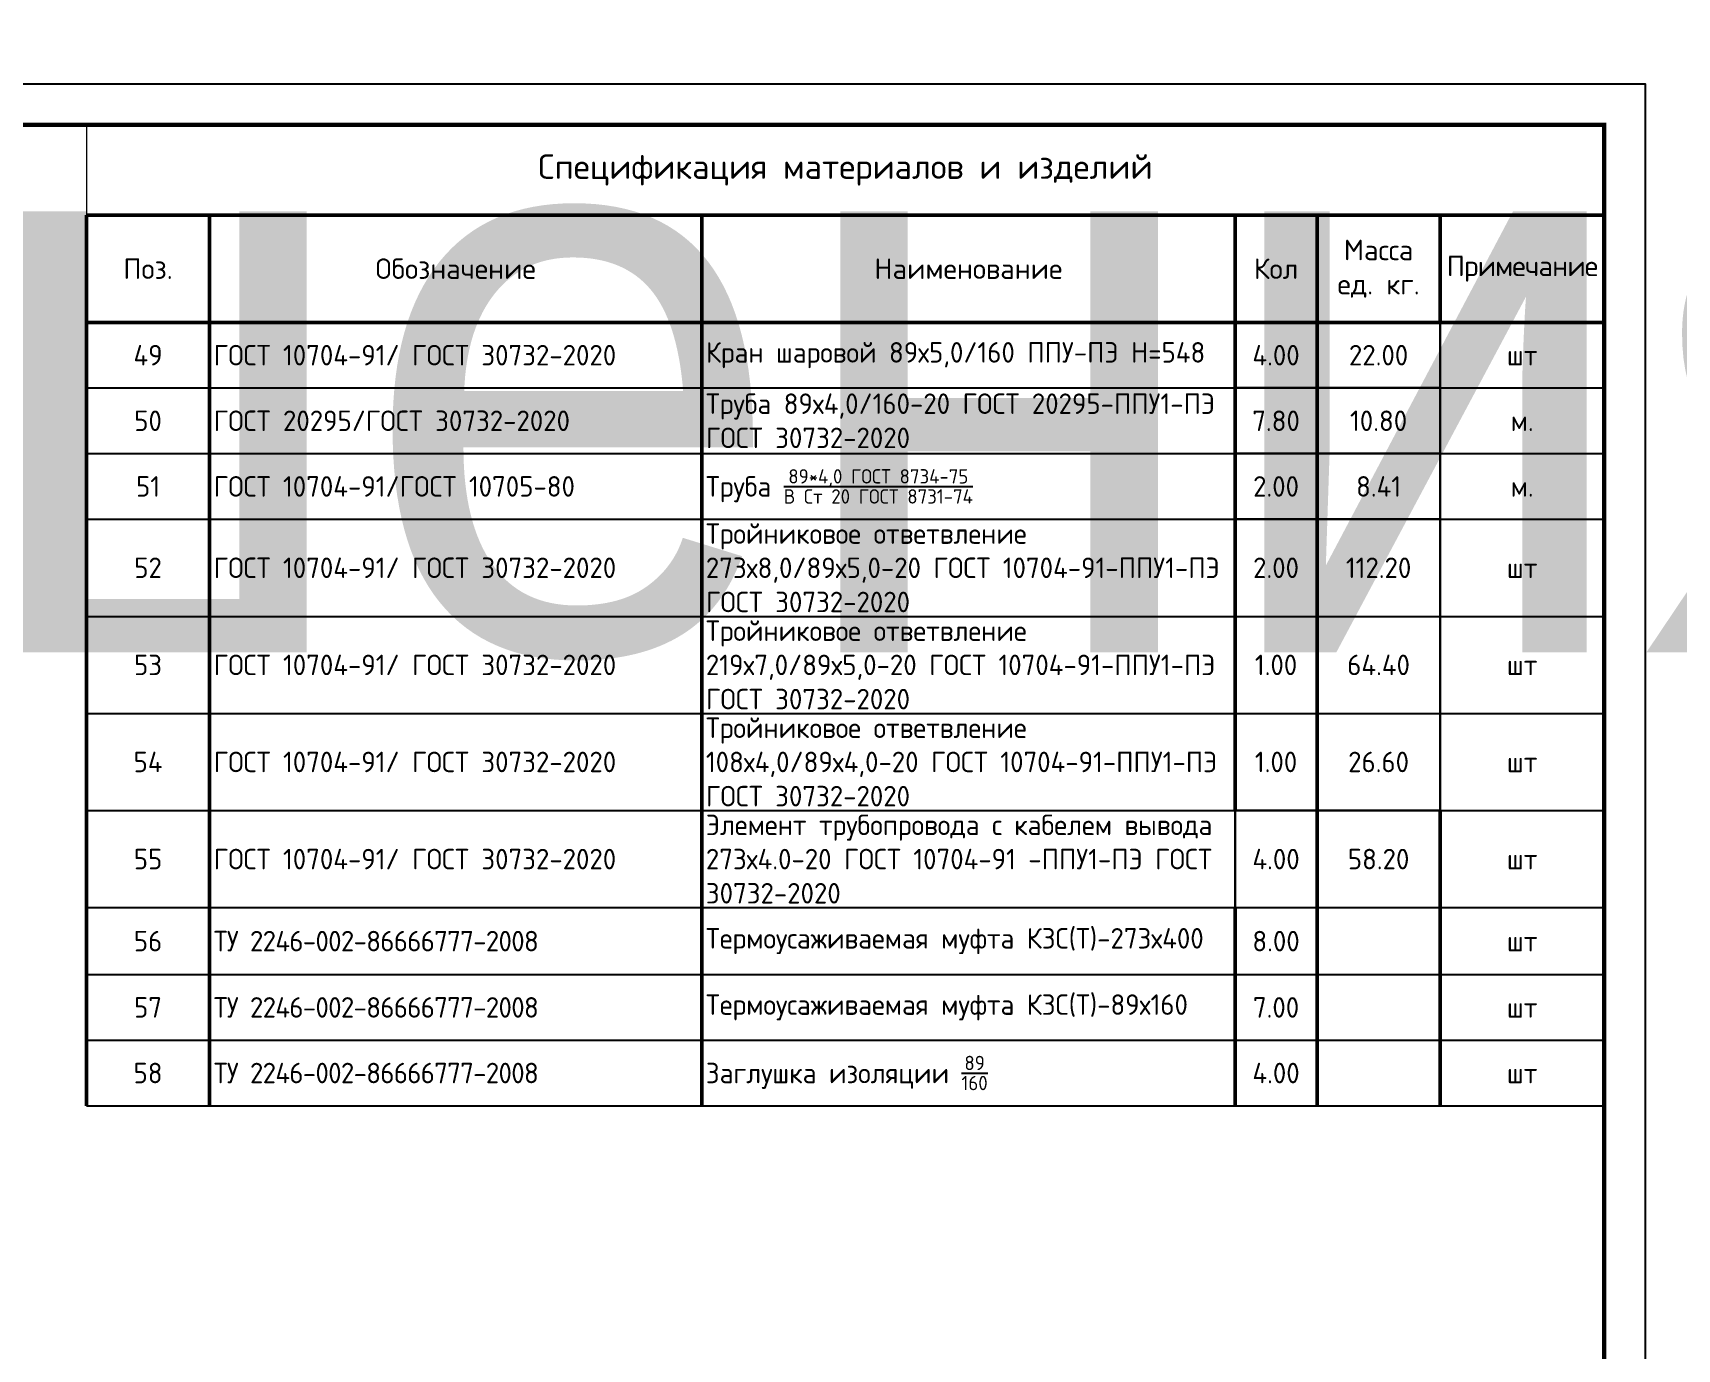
# Model space of a CAD drawing. Header units: metres. Extents: x 1981 to 7362, y 1229 to 3678.
# Drawn here: x 3684.3 to 3884.8, y 2487 to 2647.4 of the extents above; entities that cross this region are included whole.
import ezdxf
from ezdxf.enums import TextEntityAlignment as Align

# ---------------------------------------------------------------- set-up
doc = ezdxf.new("R2018")
doc.units = ezdxf.units.M
doc.layers.add('Форматы', color=7, linetype='Continuous')
doc.styles.add('-ISOCPEUR-', font='isocpeur.ttf')
doc.styles.add('GOST-2.304_Type-B', font='GOST Common.ttf')
doc.styles.get("Standard").update_dxf_attribs({"font": 'GOST Common.ttf'})

# ---------------------------------------------------------------- blocks, each defined once
blk = doc.blocks.new('*T150')
at = {"color": 0, "lineweight": 50, "transparency": 16777216}
for p, q in [((0, -11), (185, -11)), ((0, -11), (0, -119.59)), ((15, -11), (15, -119.59)), ((75, -11), (75, -119.59)), ((140, -11), (140, -83.59)), ((150, -11), (150, -119.59)), ((165, -11), (165, -24.08)), ((185, -11), (185, -119.59)), ((0, -24.08), (185, -24.08)), ((165, -83.59), (165, -119.59)), ((140, -95.42), (140, -119.59))]:
    blk.add_line(p, q, dxfattribs=at)
at = {"lineweight": 30, "transparency": 16777216}
for p, q in [((165, -24.08), (165, -83.59)), ((140, -32.08), (165, -32.08)), ((140, -40.08), (165, -40.08)), ((140, -48.08), (165, -48.08)), ((140, -83.59), (165, -83.59)), ((140, -83.59), (140, -95.42))]:
    blk.add_line(p, q, dxfattribs=at)
at = {"color": 0, "lineweight": 25, "transparency": 16777216}
for p, q in [((0, -32.08), (140, -32.08)), ((165, -32.08), (185, -32.08)), ((0, -40.08), (140, -40.08)), ((165, -40.08), (185, -40.08)), ((0, -48.08), (140, -48.08)), ((165, -48.08), (185, -48.08)), ((0, -59.92), (185, -59.92)), ((0, -71.75), (185, -71.75)), ((0, -83.59), (140, -83.59)), ((165, -83.59), (185, -83.59)), ((0, -95.42), (185, -95.42)), ((0, -103.59), (185, -103.59)), ((0, -111.59), (185, -111.59)), ((0, -119.59), (185, -119.59))]:
    blk.add_line(p, q, dxfattribs=at)
at = {"layer": 'Defpoints', "color": 8, "linetype": 'ByBlock', "lineweight": 0, "transparency": 16777216}
for p, q in [((0, 0), (185, 0)), ((0, 0), (0, -11)), ((185, 0), (185, -11))]:
    blk.add_line(p, q, dxfattribs=at)
at = {"color": 0, "transparency": 16777216, "insert": (92.5, -5.5), "char_height": 3, "width": 182, "attachment_point": 5, "style": '-ISOCPEUR-'}
blk.add_mtext('Спецификация материалов и изделий ', dxfattribs=at)
at = {"color": 7, "transparency": 16777216, "char_height": 2.5, "attachment_point": 5, "style": '-ISOCPEUR-'}
for s, insert, width in [('Масса ед. кг.', (157.5, -17.54), 13), ('{\\T0.95;Примечание}', (175, -17.54), 17), ('Поз.', (7.5, -17.54), 12), ('Обозначение', (45, -17.54), 57), ('Наименование', (107.5, -17.54), 62), ('Кол', (145, -17.54), 8)]:
    blk.add_mtext(s, dxfattribs=dict(at, insert=insert, width=width))
at = {"color": 0, "transparency": 16777216, "char_height": 2.5}
for s, insert, width, attachment_point in [('49', (7.5, -28.08), 14, 5), ('\\A1;ГОСТ 10704-91{\\A0;/ ГОСТ 30732-2020}', (15.5, -28.08), 59, 4), ('\\A1;Кран шаровой 89х5,0/160 ППУ-ПЭ Н=548', (75.5, -28.08), 64, 4), ('4.00', (145, -28.08), 9, 5), ('22.00', (157.5, -28.08), 14, 5), ('шт', (175, -28.08), 19, 5), ('Труба 89х4,0/160-20 ГОСТ 20295-ППУ1-ПЭ ГОСТ 30732-2020', (75.5, -36.08), 64, 4), ('50', (7.5, -36.08), 14, 5), ('ГОСТ 20295/ГОСТ 30732-2020^J', (15.5, -36.08), 59, 4), ('7.80', (145, -36.08), 9, 5), ('10.80', (157.5, -36.08), 14, 5), ('м.', (175, -36.08), 19, 5), ('\\A1;Труба {\\H0.7x;\\S89*4,0 ГОСТ 8734-75/В Ст 20 ГОСТ 8731-74;}', (75.5, -44.08), 64, 4), ('51', (7.5, -44.08), 14, 5), ('ГОСТ 10704-91/ГОСТ 10705-80^J', (15.5, -44.08), 59, 4), ('2.00', (145, -44.08), 9, 5), ('8.41', (157.5, -44.08), 14, 5), ('м.', (175, -44.08), 19, 5), ('\\A1;Тройниковое ответвление 273х8,0/89х5,0-20 ГОСТ 10704-91-ППУ1-ПЭ ГОСТ 30732-2020', (75.5, -54), 64, 4), ('52', (7.5, -54), 14, 5), ('\\A1;ГОСТ 10704-91{\\A0;/ ГОСТ 30732-2020}', (15.5, -54), 59, 4), ('2.00', (145, -54), 9, 5), ('112.20', (157.5, -54), 14, 5), ('шт', (175, -54), 19, 5), ('Тройниковое ответвление 219х7,0/89х5,0-20 ГОСТ 10704-91-ППУ1-ПЭ ГОСТ 30732-2020', (75.5, -65.84), 64, 4), ('53', (7.5, -65.84), 14, 5), ('\\A1;ГОСТ 10704-91{\\A0;/ ГОСТ 30732-2020}', (15.5, -65.84), 59, 4), ('1.00', (145, -65.84), 9, 5), ('64.40', (157.5, -65.84), 14, 5), ('шт', (175, -65.84), 19, 5), ('Тройниковое ответвление 108х4,0/89х4,0-20 ГОСТ 10704-91-ППУ1-ПЭ ГОСТ 30732-2020', (75.5, -77.67), 64, 4), ('54', (7.5, -77.67), 14, 5), ('\\A1;ГОСТ 10704-91{\\A0;/ ГОСТ 30732-2020}', (15.5, -77.67), 59, 4), ('1.00', (145, -77.67), 9, 5), ('26.60', (157.5, -77.67), 14, 5), ('шт', (175, -77.67), 19, 5), ('Элемент трубопровода с кабелем вывода 273х4.0-20 {\\A1;ГОСТ 10704-91 -ППУ1-ПЭ ГОСТ 30732-2020}', (75.5, -89.51), 64, 4), ('55', (7.5, -89.51), 14, 5), ('\\A1;ГОСТ 10704-91{\\A0;/ ГОСТ 30732-2020}', (15.5, -89.51), 59, 4), ('4.00', (145, -89.51), 10, 5), ('58.20', (157.5, -89.51), 15, 5), ('шт', (175, -89.51), 19, 5), ('Термоусаживаемая муфта КЗС(Т)-273х400', (75.5, -99.51), 64, 4), ('56', (7.5, -99.51), 14, 5), ('{\\T0.95;ТУ 2246-002-86666777-2008}', (15.5, -99.51), 59, 4), ('8.00', (145, -99.51), 9, 5), ('шт', (175, -99.51), 19, 5), ('Термоусаживаемая муфта КЗС(Т)-89х160', (75.5, -107.59), 64, 4), ('57', (7.5, -107.59), 14, 5), ('{\\T0.95;ТУ 2246-002-86666777-2008}', (15.5, -107.59), 59, 4), ('7.00', (145, -107.59), 9, 5), ('шт', (175, -107.59), 19, 5), ('\\A1;Заглушка изоляции {\\H0.7x;\\S89/160;}', (75.5, -115.59), 64, 4), ('58', (7.5, -115.59), 14, 5), ('{\\T0.95;ТУ 2246-002-86666777-2008}', (15.5, -115.59), 59, 4), ('4.00', (145, -115.59), 9, 5), ('шт', (175, -115.59), 19, 5)]:
    blk.add_mtext(s, dxfattribs=dict(at, insert=insert, width=width, attachment_point=attachment_point))
blk = doc.blocks.new('*U163')
blk.add_lwpolyline([(0, 0), (420, 0), (420, -297), (0, -297)], close=True)
at = {"const_width": 0.5}
blk.add_lwpolyline([(20, -5), (415, -5), (415, -292), (20, -292)], close=True, dxfattribs=at)
at = {"style": 'GOST-2.304_Type-B'}
blk.add_attdef('РАЗРАБОТАЛ', text='', height=2.5, dxfattribs=at).set_placement((250.5, -264.22), align=Align.MIDDLE_LEFT)
at = {"style": 'GOST-2.304_Type-B', "flags": 8}
for tag, height, p in [('ДАТА', 2.5, (290.07, -264.4)), ('ЛИСТ', 3, (386.39, -271.92)), ('ЛИСТОВ', 3, (403.89, -271.92)), ('ФОРМАТ', 3, (380.97, -294.75))]:
    blk.add_attdef(tag, text='', height=height, dxfattribs=at).set_placement(p, align=Align.MIDDLE_CENTER)
at = {"style": 'GOST-2.304_Type-B'}
blk.add_attdef('ПРОВЕРИЛ', (250.75, -270.73), '', height=2.5, dxfattribs=at)
at = {"lineweight": 30, "flags": 104}
for tag, p in [('ТЕПЛОВЫЕ_СЕТИ', (330, -269.5)), ('ИМЯ_ЧЕРТЕЖА', (330, -284.5))]:
    blk.add_attdef(tag, text='', height=3, dxfattribs=at).set_placement(p, align=Align.MIDDLE_CENTER)
blk = doc.blocks.new('*U142')
at = {"style": 'GOST-2.304_Type-B'}
blk.add_attdef('РАЗРАБОТАЛ', text='', height=2.5, dxfattribs=at).set_placement((40.5, -264.22), align=Align.MIDDLE_LEFT)
at = {"style": 'GOST-2.304_Type-B', "flags": 8}
for tag, height, p in [('ДАТА', 2.5, (80.07, -264.4)), ('ЛИСТ', 3, (176.39, -271.92)), ('ЛИСТОВ', 3, (193.89, -271.92)), ('ФОРМАТ', 3, (170.97, -294.75))]:
    blk.add_attdef(tag, text='', height=height, dxfattribs=at).set_placement(p, align=Align.MIDDLE_CENTER)
at = {"style": 'GOST-2.304_Type-B'}
blk.add_attdef('ПРОВЕРИЛ', (40.75, -270.73), '', height=2.5, dxfattribs=at)
at = {"lineweight": 30, "flags": 104}
for tag, p in [('ТЕПЛОВЫЕ_СЕТИ', (120, -269.5)), ('ИМЯ_ЧЕРТЕЖА', (120, -284.5))]:
    blk.add_attdef(tag, text='', height=3, dxfattribs=at).set_placement(p, align=Align.MIDDLE_CENTER)

msp = doc.modelspace()

# ---------------------------------------------------------------- block references
msp.add_blockref('*T150', (3690.879, 2636.227))
at = {"layer": 'Форматы'}
ref = msp.add_blockref('*U142', (2520.198, 2911.419), dxfattribs=at)
lines = msp.add_mtext('Тепломеханические решения тепловых сетей', dxfattribs={"layer": '0', "insert": (2640.198, 2641.919), "char_height": 70, "attachment_point": 1})
ref.add_attrib('ТЕПЛОВЫЕ_СЕТИ', '', (2640.198, 2641.919), dxfattribs={"flags": 104}).embed_mtext(lines)
msp.add_blockref('*U163', (3460.879, 2641.227), dxfattribs=at)

doc.saveas('drawing.dxf')
